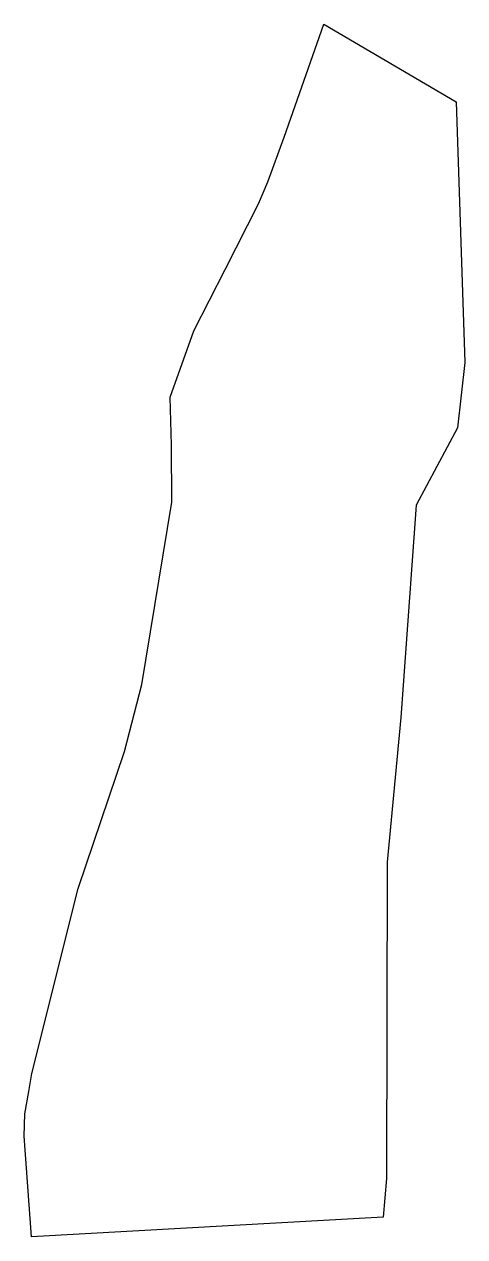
# Model space of a CAD drawing. Header units: millimetres. Extents: x 602644 to 602689, y 1318301 to 1318426.
import ezdxf

# ---------------------------------------------------------------- set-up
doc = ezdxf.new("R2010")
doc.units = ezdxf.units.MM

msp = doc.modelspace()

# ---------------------------------------------------------------- linework, layer by layer
at = {"elevation": 95.95}
msp.add_lwpolyline([(602688.18, 1318418.37), (602689.05, 1318391.42), (602688.3, 1318384.66), (602684.04, 1318376.67), (602682.45, 1318354.72), (602681.04, 1318339.76), (602680.96, 1318307.05), (602680.64, 1318303.08), (602644.3, 1318301.04), (602643.54, 1318311.44), (602643.59, 1318313.75), (602644, 1318316.05), (602644.31, 1318317.93), (602649.12, 1318337.05), (602653.89, 1318351.19), (602655.68, 1318358.11), (602658.78, 1318376.98), (602658.77, 1318382.85), (602658.6, 1318387.84), (602661.06, 1318394.68), (602664.31, 1318401.03), (602667.76, 1318407.8), (602668.72, 1318410.07), (602670.4, 1318414.72), (602674.48, 1318426.37)], close=True, dxfattribs=at)

doc.saveas('drawing.dxf')
